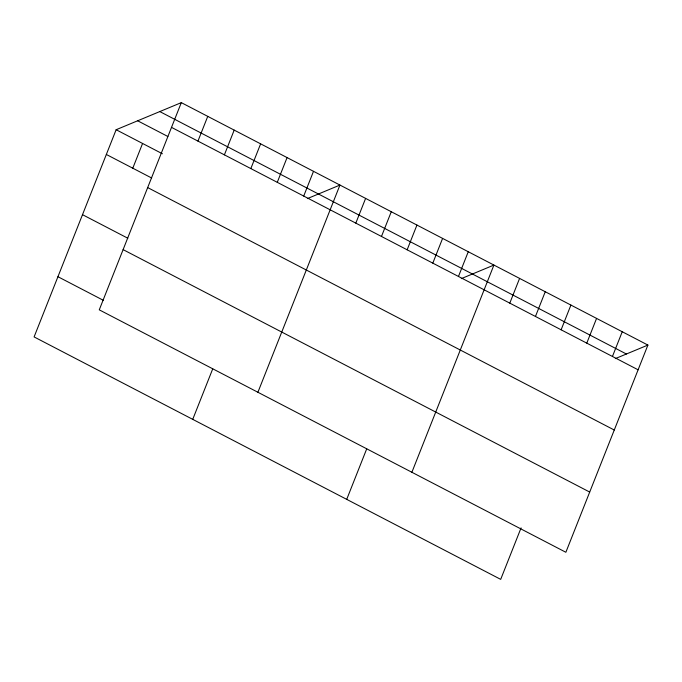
<?xml version="1.0" encoding="UTF-8"?>
<svg xmlns="http://www.w3.org/2000/svg" width="682" height="682" viewBox="0 0 682 682"><rect width="100%" height="100%" fill="white"/><g stroke="black" fill="none" stroke-linecap="round" stroke-linejoin="round"><path stroke-width="1.02" d="M181.31 102.632L99.265 309.841L565.864 552.275L647.9 345.075L181.31 102.632L116.136 129.725L34.1 336.925L500.69 579.368L521.074 527.894M132.785 168.198L142.581 143.459M197.951 141.114L207.746 116.375M224.395 154.848L234.19 130.109M250.831 168.59L260.626 143.851M277.276 182.324L287.071 157.585M192.742 419.353L212.733 368.851M303.712 196.066L313.507 171.327M257.907 392.269L339.951 185.061L307.36 198.607M355.816 223.133L365.612 198.394M381.477 236.466L391.272 211.735M407.145 249.808L416.941 225.069M432.806 263.141L442.601 238.402M346.72 499.36L366.711 448.858M458.466 276.474L468.261 251.735M411.885 472.276L493.921 265.068L461.339 278.614M509.795 303.14L519.59 278.401M535.455 316.474L545.25 291.734M561.116 329.807L570.911 305.067M586.784 343.14L596.571 318.4M612.445 356.473L622.24 331.733M615.317 358.613L647.9 345.075M159.801 111.575L626.391 354.009M171.514 127.372L638.105 369.806M137.645 120.782L167.857 136.485M116.136 129.725L162.41 153.765M106.341 154.464L151.668 178.011M147.67 187.584L614.269 430.027M82.505 214.677L127.832 238.231M123.11 249.629L589.7 492.063M57.944 276.713L103.263 300.268"/></g></svg>
